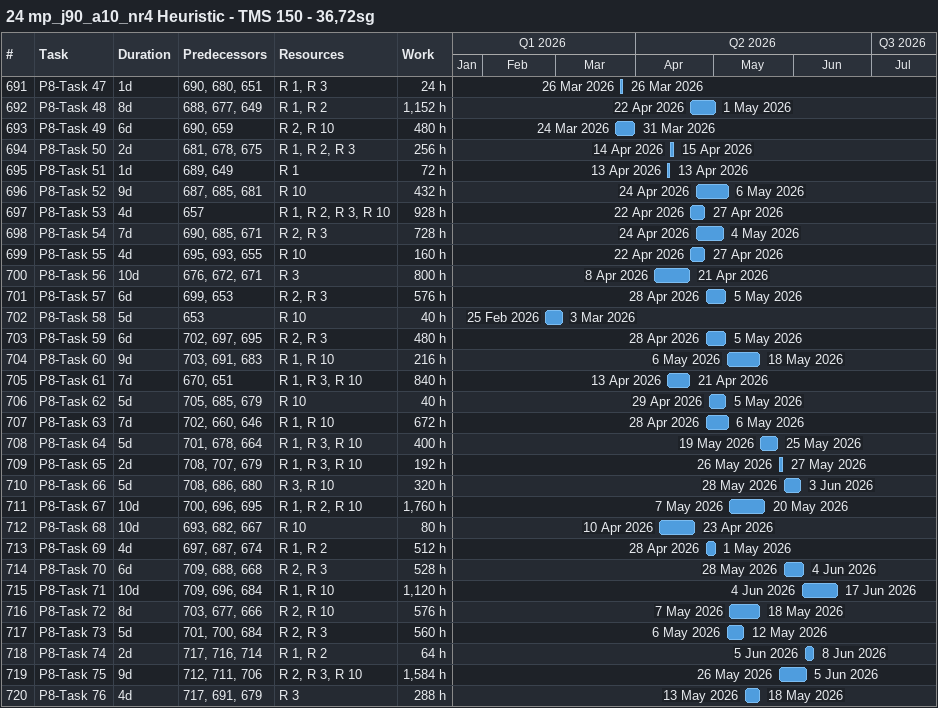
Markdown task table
24 mp_j90_a10_nr4 Heuristic - TMS 150 - 36,72sg

| ID | Task | Duration | Start | Finish | Predecessors | Resources | Work (h) |
|---|---|---|---|---|---|---|---|
| 691 | P8-Task 47 | 1d | 2026-03-26 | 2026-03-26 | 690, 680, 651 | R 1, R 3 | 24 |
| 692 | P8-Task 48 | 8d | 2026-04-22 | 2026-05-01 | 688, 677, 649 | R 1, R 2 | 1152 |
| 693 | P8-Task 49 | 6d | 2026-03-24 | 2026-03-31 | 690, 659 | R 2, R 10 | 480 |
| 694 | P8-Task 50 | 2d | 2026-04-14 | 2026-04-15 | 681, 678, 675 | R 1, R 2, R 3 | 256 |
| 695 | P8-Task 51 | 1d | 2026-04-13 | 2026-04-13 | 689, 649 | R 1 | 72 |
| 696 | P8-Task 52 | 9d | 2026-04-24 | 2026-05-06 | 687, 685, 681 | R 10 | 432 |
| 697 | P8-Task 53 | 4d | 2026-04-22 | 2026-04-27 | 657 | R 1, R 2, R 3, R 10 | 928 |
| 698 | P8-Task 54 | 7d | 2026-04-24 | 2026-05-04 | 690, 685, 671 | R 2, R 3 | 728 |
| 699 | P8-Task 55 | 4d | 2026-04-22 | 2026-04-27 | 695, 693, 655 | R 10 | 160 |
| 700 | P8-Task 56 | 10d | 2026-04-08 | 2026-04-21 | 676, 672, 671 | R 3 | 800 |
| 701 | P8-Task 57 | 6d | 2026-04-28 | 2026-05-05 | 699, 653 | R 2, R 3 | 576 |
| 702 | P8-Task 58 | 5d | 2026-02-25 | 2026-03-03 | 653 | R 10 | 40 |
| 703 | P8-Task 59 | 6d | 2026-04-28 | 2026-05-05 | 702, 697, 695 | R 2, R 3 | 480 |
| 704 | P8-Task 60 | 9d | 2026-05-06 | 2026-05-18 | 703, 691, 683 | R 1, R 10 | 216 |
| 705 | P8-Task 61 | 7d | 2026-04-13 | 2026-04-21 | 670, 651 | R 1, R 3, R 10 | 840 |
| 706 | P8-Task 62 | 5d | 2026-04-29 | 2026-05-05 | 705, 685, 679 | R 10 | 40 |
| 707 | P8-Task 63 | 7d | 2026-04-28 | 2026-05-06 | 702, 660, 646 | R 1, R 10 | 672 |
| 708 | P8-Task 64 | 5d | 2026-05-19 | 2026-05-25 | 701, 678, 664 | R 1, R 3, R 10 | 400 |
| 709 | P8-Task 65 | 2d | 2026-05-26 | 2026-05-27 | 708, 707, 679 | R 1, R 3, R 10 | 192 |
| 710 | P8-Task 66 | 5d | 2026-05-28 | 2026-06-03 | 708, 686, 680 | R 3, R 10 | 320 |
| 711 | P8-Task 67 | 10d | 2026-05-07 | 2026-05-20 | 700, 696, 695 | R 1, R 2, R 10 | 1760 |
| 712 | P8-Task 68 | 10d | 2026-04-10 | 2026-04-23 | 693, 682, 667 | R 10 | 80 |
| 713 | P8-Task 69 | 4d | 2026-04-28 | 2026-05-01 | 697, 687, 674 | R 1, R 2 | 512 |
| 714 | P8-Task 70 | 6d | 2026-05-28 | 2026-06-04 | 709, 688, 668 | R 2, R 3 | 528 |
| 715 | P8-Task 71 | 10d | 2026-06-04 | 2026-06-17 | 709, 696, 684 | R 1, R 10 | 1120 |
| 716 | P8-Task 72 | 8d | 2026-05-07 | 2026-05-18 | 703, 677, 666 | R 2, R 10 | 576 |
| 717 | P8-Task 73 | 5d | 2026-05-06 | 2026-05-12 | 701, 700, 684 | R 2, R 3 | 560 |
| 718 | P8-Task 74 | 2d | 2026-06-05 | 2026-06-08 | 717, 716, 714 | R 1, R 2 | 64 |
| 719 | P8-Task 75 | 9d | 2026-05-26 | 2026-06-05 | 712, 711, 706 | R 2, R 3, R 10 | 1584 |
| 720 | P8-Task 76 | 4d | 2026-05-13 | 2026-05-18 | 717, 691, 679 | R 3 | 288 |
